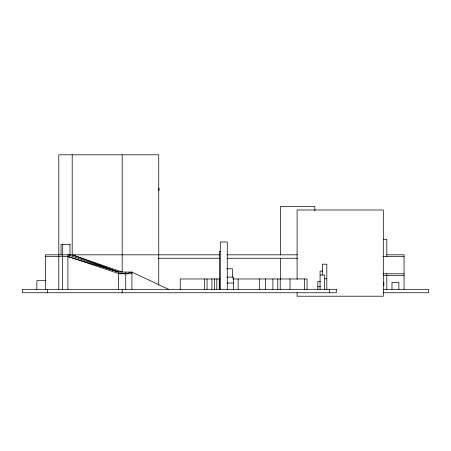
<?xml version="1.0" encoding="UTF-8"?>
<svg xmlns="http://www.w3.org/2000/svg" width="451" height="451" viewBox="0 0 451 451"><rect width="100%" height="100%" fill="white"/><g stroke="black" fill="none" stroke-linecap="round" stroke-linejoin="round"><path stroke-width="0.68" d="M158.69 190.48L159.355 189.285L158.69 188.09M383.322 239.295L386.811 239.295L386.811 256.546M70.255 244.47L61.037 244.47L61.037 254.821M220.291 251.303L219.417 251.303L219.417 289.311M219.913 254.821L45.478 254.821L45.478 289.311M226.915 254.821L297.299 254.821M386.811 254.821L404.062 254.821L404.062 289.311M45.478 256.546L67.909 256.546L118.602 272.066L131.929 272.066L168.511 289.311M382.989 256.546L404.062 256.546M158.386 258.265L219.541 258.265M227.27 258.265L297.559 258.265M226.898 268.79L232.474 268.79L232.474 277.134M322.645 271.062L320.075 271.062L320.075 289.311M131.929 273.791L118.602 273.763M382.989 273.791L404.062 273.791M320.075 275.031L324.573 275.031L324.573 289.311M383.322 275.516L404.062 275.516M227.062 277.134L233.347 277.134L233.347 289.311M324.252 278.757L326.823 278.757M220.195 278.966L180.225 278.966L180.225 289.311M232.609 278.966L307.052 278.966L307.052 289.311M46.002 280.685L36.852 280.685L36.852 289.311M320.396 281.447L317.825 281.447L317.825 289.311M227.078 283.036L233.347 283.036M317.825 286.723L320.396 286.723M383.322 289.311L428.45 289.311L428.45 292.761L383.401 292.761M69.245 256.963L67.909 256.546L118.602 273.537L125.744 273.791L131.929 272.066L131.929 289.311M118.602 289.311L118.602 272.066L67.909 254.821L67.909 289.311M72.194 154.789L72.194 254.821L122.17 272.066L122.17 154.789M72.194 254.821L118.602 272.066M398.887 289.311L398.887 282.411L391.987 282.411L391.987 289.311M386.811 273.791L386.811 289.311M383.857 282.411L383.857 285.861M329.557 289.311L329.557 292.761M326.823 289.311L326.823 264.201L322.324 264.201L322.324 275.031M314.871 210.741L314.871 206.53L280.375 206.53L280.375 254.933M304.611 278.966L304.611 289.311M297.091 279.383L297.091 209.98L383.322 209.98L383.322 296.211L297.091 296.211L297.091 292.705M289.976 278.966L289.976 289.311M280.375 258.446L280.375 279.49M280.223 278.966L280.223 289.311M277.782 278.966L277.782 289.311M272.906 278.966L272.906 289.311M265.588 278.966L265.588 289.311M259.686 278.966L259.686 289.311M238.128 278.966L238.128 289.311M227.259 289.311L227.259 241.99L220.291 241.99L220.291 289.311M219.248 278.966L219.248 289.311M216.807 278.966L216.807 289.311M214.355 278.966L214.355 289.311M211.914 278.966L211.914 289.311M207.054 278.966L207.054 289.311M204.613 278.966L204.613 289.311M158.758 285.088L158.758 154.789L58.805 154.789L58.805 289.311M125.744 272.066L125.744 289.311M122.17 289.311L122.17 292.761M69.967 244.47L69.967 254.821M62.706 244.47L62.706 254.821M62.441 254.821L62.441 289.311M47.372 289.311L47.372 292.761M336.277 289.311L22.55 289.311L22.55 292.761L336.277 292.761L336.277 289.311"/></g></svg>
